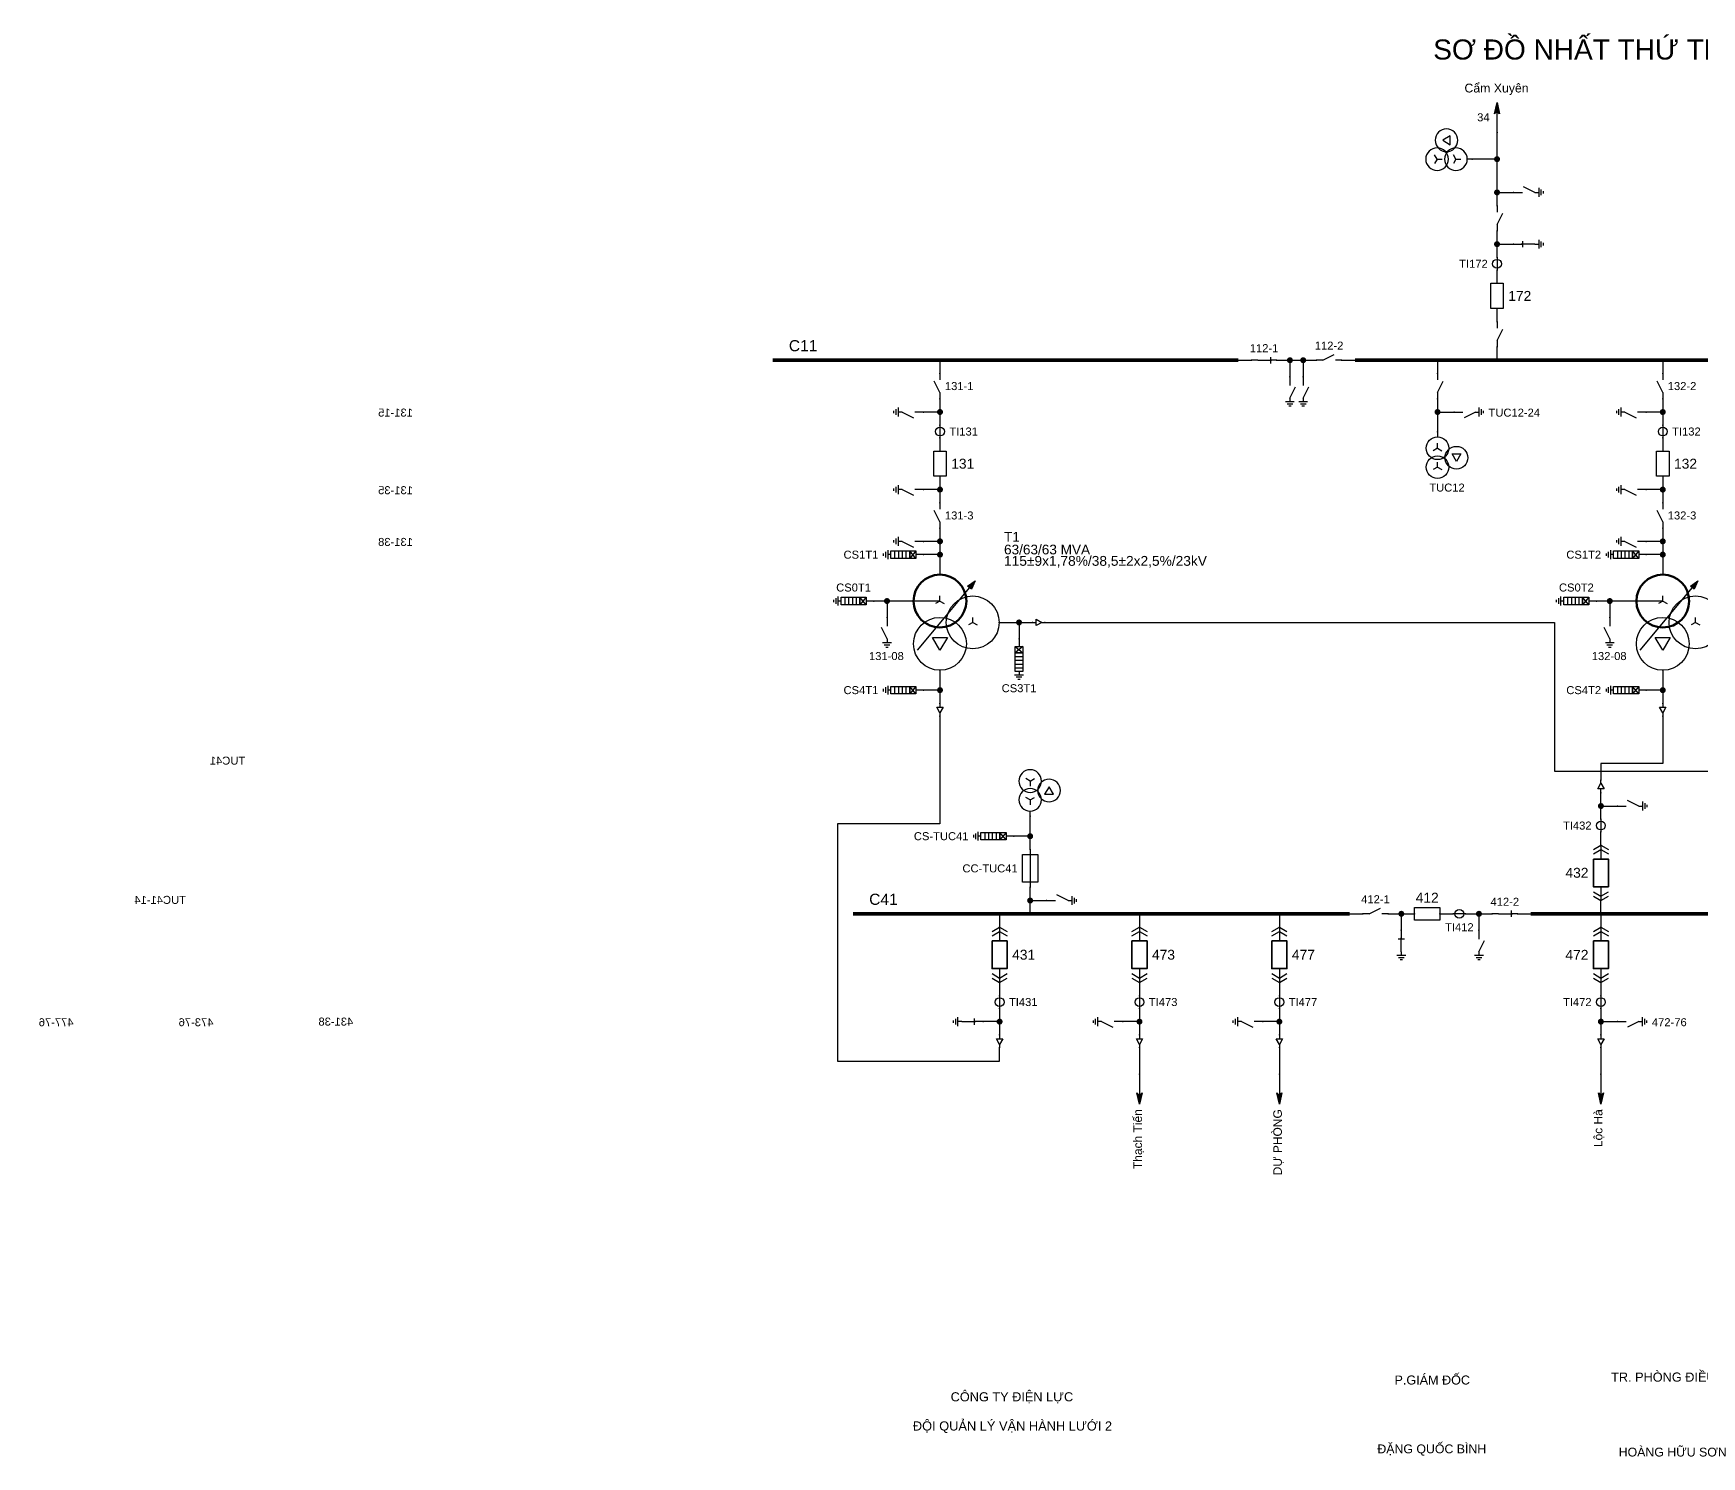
# Model space of a CAD drawing. Header units: millimetres. Extents: x -386 to 411, y 7 to 290.
# Drawn here: x -119.3 to 212.3, y 7.3 to 290.1 of the extents above; entities that cross this region are included whole.
import ezdxf

# ---------------------------------------------------------------- set-up
doc = ezdxf.new("R2010")
doc.units = ezdxf.units.MM
for name, color, linetype, lineweight in [('BUSBAR_110KV', 1, 'Continuous', 50), ('BUSBAR_22KV', 5, 'Continuous', 50), ('HV_110KV', 1, 'Continuous', 25), ('MV_22KV', 5, 'Continuous', 25), ('MV_35KV', 30, 'Continuous', 25)]:
    doc.layers.add(name, color=color, linetype=linetype, lineweight=lineweight)
doc.layers.add('SYM_PORTS', color=8, linetype='Continuous', plot=False)
doc.layers.add('TEXT', color=7, linetype='Continuous')
doc.styles.add('SLD_TEXT', font='arial.ttf')

# ---------------------------------------------------------------- blocks, each defined once
blk = doc.blocks.new('SYM_DISCONNECTOR_OPEN')
at = {"lineweight": 25}
for points in [[(0, -1.25), (-1.125, 1)], [(0, 2.5), (0, 1.25)], [(0, -1.25), (0, -2.5)]]:
    blk.add_lwpolyline(points, dxfattribs=at)
at = {"layer": 'SYM_PORTS'}
for p in [(0, 2.5), (0, -2.5)]:
    blk.add_point(p, dxfattribs=at)
blk.add_attdef('DEVICE_CODE', (1, -0.5), '', height=2)
blk = doc.blocks.new('SYM_EARTHING_SWITCH_OPEN')
at = {"lineweight": 25}
for points in [[(0, -1.25), (-1.125, 1)], [(0, 3), (0, 1.25)], [(-0.875, -2), (0.875, -2)], [(-0.5625, -2.4375), (0.5625, -2.4375)], [(-0.25, -2.875), (0.25, -2.875)], [(0, -1.25), (0, -2)]]:
    blk.add_lwpolyline(points, dxfattribs=at)
at = {"layer": 'SYM_PORTS'}
blk.add_point((0, 3), dxfattribs=at)
blk.add_attdef('DEVICE_CODE', (1.875, 0), '', height=2)
blk = doc.blocks.new('SYM_CURRENT_TRANSFORMER')
at = {"lineweight": 25}
blk.add_lwpolyline([(0, 1.25), (0, -1.25)], dxfattribs=at)
blk.add_circle((0, 0), 0.875, dxfattribs=at)
at = {"layer": 'SYM_PORTS'}
for p in [(0, 1.25), (0, -1.25)]:
    blk.add_point(p, dxfattribs=at)
blk.add_attdef('DEVICE_CODE', (1.875, -1.75), '', height=2)
at = {"flags": 1}
blk.add_attdef('RATIO', (1.875, -4.75), '', height=2, dxfattribs=at)
blk = doc.blocks.new('SYM_CIRCUIT_BREAKER')
at = {"lineweight": 25}
blk.add_lwpolyline([(-1.25, 2.5), (1.25, 2.5), (1.25, -2.5), (-1.25, -2.5)], close=True, dxfattribs=at)
at = {"layer": 'SYM_PORTS'}
for p in [(0, 2.5), (0, -2.5)]:
    blk.add_point(p, dxfattribs=at)
blk.add_attdef('DEVICE_CODE', (2.25, -0.5), '', height=2)
at = {"flags": 1}
blk.add_attdef('RATING', (2.25, -3.5), '', height=2, dxfattribs=at)
blk = doc.blocks.new('SYM_SURGE_ARRESTER')
at = {"lineweight": 25}
for points in [[(0, 4), (0, 2.5)], [(-0.75, 2.5), (0.75, 1.25)], [(0.75, 2.5), (-0.75, 1.25)], [(-0.75, 0.5), (0.75, 0.5)], [(-0.875, -3.125), (0.875, -3.125)], [(-0.75, -0.25), (0.75, -0.25)], [(-0.75, -1), (0.75, -1)], [(-0.75, -1.75), (0.75, -1.75)], [(0, -2.5), (0, -3.125)], [(-0.5625, -3.5625), (0.5625, -3.5625)], [(-0.25, -4), (0.25, -4)]]:
    blk.add_lwpolyline(points, dxfattribs=at)
for points in [[(-0.75, 2.5), (0.75, 2.5), (0.75, 1.25), (-0.75, 1.25)], [(-0.75, 1.25), (0.75, 1.25), (0.75, -2.5), (-0.75, -2.5)]]:
    blk.add_lwpolyline(points, close=True, dxfattribs=at)
at = {"layer": 'SYM_PORTS'}
blk.add_point((0, 4), dxfattribs=at)
blk.add_attdef('DEVICE_CODE', (1.875, 1), '', height=2)
blk = doc.blocks.new('SYM_TRANSFORMER_3W')
blk.add_hatch(color=7).paths.add_polyline_path([(3.75, 8.25), (3.0125, 6.575), (2.2375, 7.225)])
at = {"lineweight": 25}
for points in [[(-7.75, -5.5), (3.0125, 7.35)], [(-3.25, 4.25), (-8.5, 4.25)], [(-3.25, 4.25), (-4.1125, 3.75)], [(-3.25, 4.25), (-3.25, 5.25)], [(-3.25, 4.25), (-2.3875, 3.75)], [(3.25, 0), (2.3875, -0.5)], [(3.25, 0), (3.25, 1)], [(3.25, 0), (4.1125, -0.5)]]:
    blk.add_lwpolyline(points, dxfattribs=at)
for points in [[(3.75, 8.25), (3.0125, 6.575), (2.2375, 7.225)], [(-4.75, -3), (-1.75, -3), (-3.25, -5.5)]]:
    blk.add_lwpolyline(points, close=True, dxfattribs=at)
at = {"lineweight": 50}
blk.add_circle((-3.25, 4.25), 5.25, dxfattribs=at)
at = {"lineweight": 25}
for centre in [(3.25, 0), (-3.25, -4.25)]:
    blk.add_circle(centre, 5.25, dxfattribs=at)
at = {"layer": 'SYM_PORTS'}
for p in [(-3.25, 9.5), (-8.5, 4.25), (8.5, 0), (-3.25, -9.5)]:
    blk.add_point(p, dxfattribs=at)
blk.add_attdef('DEVICE_CODE', (9.5, 6.5), '', height=2)
at = {"flags": 1}
for tag, p in [('POWER', (9.5, 3.5)), ('VOLTAGE_RATIO', (9.5, 0.5))]:
    blk.add_attdef(tag, p, '', height=2, dxfattribs=at)
blk = doc.blocks.new('SYM_CABLE_TERMINATION')
at = {"lineweight": 25}
blk.add_lwpolyline([(-0.625, 0.5), (0.625, 0.5), (0, -0.625)], close=True, dxfattribs=at)
for points in [[(0, 1.25), (0, 0.5)], [(0, -0.625), (0, -1.25)]]:
    blk.add_lwpolyline(points, dxfattribs=at)
at = {"layer": 'SYM_PORTS'}
for p in [(0, 1.25), (0, -1.25)]:
    blk.add_point(p, dxfattribs=at)
blk = doc.blocks.new('SYM_DISCONNECTOR_CLOSED')
at = {"lineweight": 25}
for points in [[(-0.625, 1.25), (0.625, 1.25)], [(0, 2.5), (0, 1.25)], [(0, -1.25), (0, 1.5)], [(0, -1.25), (0, -2.5)]]:
    blk.add_lwpolyline(points, dxfattribs=at)
at = {"layer": 'SYM_PORTS'}
for p in [(0, 2.5), (0, -2.5)]:
    blk.add_point(p, dxfattribs=at)
blk.add_attdef('DEVICE_CODE', (1.625, -0.5), '', height=2)
blk = doc.blocks.new('SYM_EARTHING_SWITCH_CLOSED')
at = {"lineweight": 25}
for points in [[(-0.625, 1.25), (0.625, 1.25)], [(0, 3), (0, 1.25)], [(0, -1.25), (0, 1.5)], [(-0.875, -2), (0.875, -2)], [(-0.5625, -2.4375), (0.5625, -2.4375)], [(-0.25, -2.875), (0.25, -2.875)], [(0, -1.25), (0, -2)]]:
    blk.add_lwpolyline(points, dxfattribs=at)
at = {"layer": 'SYM_PORTS'}
blk.add_point((0, 3), dxfattribs=at)
blk.add_attdef('DEVICE_CODE', (1.875, 0), '', height=2)
blk = doc.blocks.new('SYM_VOLTAGE_TRANSFORMER')
at = {"lineweight": 25}
for points in [[(0, 4.625), (0, 3.625)], [(0, 1.375), (-0.8625, 0.875)], [(0, 1.375), (0, 2.375)], [(0, 1.375), (0.8625, 0.875)], [(0, -2.375), (-0.8625, -2.875)], [(0, -2.375), (0, -1.375)], [(0, -2.375), (0.8625, -2.875)]]:
    blk.add_lwpolyline(points, dxfattribs=at)
blk.add_lwpolyline([(2.875, 0.25), (4.625, 0.25), (3.75, -1.25)], close=True, dxfattribs=at)
for centre in [(0, 1.375), (3.75, -0.5), (0, -2.375)]:
    blk.add_circle(centre, 2.25, dxfattribs=at)
at = {"layer": 'SYM_PORTS'}
blk.add_point((0, 4.625), dxfattribs=at)
blk.add_attdef('DEVICE_CODE', (7, 1.625), '', height=2)
at = {"flags": 1}
blk.add_attdef('RATIO', (7, -1.375), '', height=2, dxfattribs=at)
blk = doc.blocks.new('SYM_LINE_FEEDER_ARROW')
blk.add_hatch(color=7).paths.add_polyline_path([(0, -3), (-0.5, -0.75), (0, -1.25), (0.5, -0.75)])
at = {"lineweight": 25}
blk.add_lwpolyline([(0, 3), (0, -1.25)], dxfattribs=at)
blk.add_lwpolyline([(0, -3), (-0.5, -0.75), (0, -1.25), (0.5, -0.75)], close=True, dxfattribs=at)
at = {"layer": 'SYM_PORTS'}
blk.add_point((0, 3), dxfattribs=at)
blk.add_attdef('LINE_NAME', (1.5, 0), '', height=2)
blk = doc.blocks.new('SYM_DRAWOUT_BREAKER')
at = {"lineweight": 25}
for points in [[(-1.5, 4.625), (0, 5.5), (1.5, 4.625)], [(-1.5, 3.75), (0, 4.625), (1.5, 3.75)], [(0, 5.5), (0, 2.75)], [(0, -2.75), (0, -5.5)], [(-1.5, -3.75), (0, -4.625), (1.5, -3.75)], [(-1.5, -4.625), (0, -5.5), (1.5, -4.625)]]:
    blk.add_lwpolyline(points, dxfattribs=at)
at = {"lineweight": 35}
blk.add_lwpolyline([(-1.5, 2.75), (1.5, 2.75), (1.5, -2.75), (-1.5, -2.75)], close=True, dxfattribs=at)
at = {"layer": 'SYM_PORTS'}
for p in [(0, 5.5), (0, -5.5)]:
    blk.add_point(p, dxfattribs=at)
blk.add_attdef('DEVICE_CODE', (2.5, 2.5), '', height=2)
at = {"flags": 1}
blk.add_attdef('RATING', (2.5, -0.5), '', height=2, dxfattribs=at)
blk = doc.blocks.new('SYM_FUSE_DISCONNECTOR')
at = {"lineweight": 25}
blk.add_lwpolyline([(0, 3.75), (0, -3.75)], dxfattribs=at)
blk.add_lwpolyline([(-1.5, 2.75), (1.5, 2.75), (1.5, -2.75), (-1.5, -2.75)], close=True, dxfattribs=at)
at = {"layer": 'SYM_PORTS'}
for p in [(0, 3.75), (0, -3.75)]:
    blk.add_point(p, dxfattribs=at)
blk.add_attdef('DEVICE_CODE', (2.5, 0.75), '', height=2)
at = {"flags": 1}
blk.add_attdef('RATING', (2.5, -2.25), '', height=2, dxfattribs=at)

msp = doc.modelspace()

# ---------------------------------------------------------------- hatches: boundary and pattern name
at = {"layer": 'HV_110KV'}
h = msp.add_hatch(color=7, dxfattribs=at)
edge = h.paths.add_edge_path()
edge.add_arc((171.61, 265.13), 0.6, 0, 360)
h = msp.add_hatch(color=7, dxfattribs=at)
edge = h.paths.add_edge_path()
edge.add_arc((171.61, 258.53), 0.6, 0, 360)
h = msp.add_hatch(color=7, dxfattribs=at)
edge = h.paths.add_edge_path()
edge.add_arc((171.61, 248.24), 0.6, 0, 360)
h = msp.add_hatch(color=7, dxfattribs=at)
edge = h.paths.add_edge_path()
edge.add_arc((130.45, 225.18), 0.6, 0, 360)
h = msp.add_hatch(color=7, dxfattribs=at)
edge = h.paths.add_edge_path()
edge.add_arc((133.09, 225.18), 0.6, 0, 360)
h = msp.add_hatch(color=7, dxfattribs=at)
edge = h.paths.add_edge_path()
edge.add_arc((60.9, 214.89), 0.6, 0, 360)
h = msp.add_hatch(color=7, dxfattribs=at)
edge = h.paths.add_edge_path()
edge.add_arc((159.79, 214.89), 0.6, 0, 360)
h = msp.add_hatch(color=7, dxfattribs=at)
edge = h.paths.add_edge_path()
edge.add_arc((204.55, 214.89), 0.6, 0, 360)
h = msp.add_hatch(color=7, dxfattribs=at)
edge = h.paths.add_edge_path()
edge.add_arc((60.9, 199.47), 0.6, 0, 360)
h = msp.add_hatch(color=7, dxfattribs=at)
edge = h.paths.add_edge_path()
edge.add_arc((204.55, 199.47), 0.6, 0, 360)
h = msp.add_hatch(color=7, dxfattribs=at)
edge = h.paths.add_edge_path()
edge.add_arc((60.9, 189.19), 0.6, 0, 360)
h = msp.add_hatch(color=7, dxfattribs=at)
edge = h.paths.add_edge_path()
edge.add_arc((204.55, 189.19), 0.6, 0, 360)
h = msp.add_hatch(color=7, dxfattribs=at)
edge = h.paths.add_edge_path()
edge.add_arc((60.9, 186.55), 0.6, 0, 360)
h = msp.add_hatch(color=7, dxfattribs=at)
edge = h.paths.add_edge_path()
edge.add_arc((204.55, 186.55), 0.6, 0, 360)
h = msp.add_hatch(color=7, dxfattribs=at)
edge = h.paths.add_edge_path()
edge.add_arc((50.37, 177.33), 0.6, 0, 360)
h = msp.add_hatch(color=7, dxfattribs=at)
edge = h.paths.add_edge_path()
edge.add_arc((194.02, 177.33), 0.6, 0, 360)
at = {"layer": 'MV_22KV'}
h = msp.add_hatch(color=7, dxfattribs=at)
edge = h.paths.add_edge_path()
edge.add_arc((60.9, 159.62), 0.6, 0, 360)
h = msp.add_hatch(color=7, dxfattribs=at)
edge = h.paths.add_edge_path()
edge.add_arc((204.55, 159.62), 0.6, 0, 360)
h = msp.add_hatch(color=7, dxfattribs=at)
edge = h.paths.add_edge_path()
edge.add_arc((192.26, 136.6), 0.6, 0, 360)
h = msp.add_hatch(color=7, dxfattribs=at)
edge = h.paths.add_edge_path()
edge.add_arc((78.82, 130.6), 0.6, 0, 360)
h = msp.add_hatch(color=7, dxfattribs=at)
edge = h.paths.add_edge_path()
edge.add_arc((78.82, 117.82), 0.6, 0, 360)
h = msp.add_hatch(color=7, dxfattribs=at)
edge = h.paths.add_edge_path()
edge.add_arc((152.59, 115.18), 0.6, 0, 360)
h = msp.add_hatch(color=7, dxfattribs=at)
edge = h.paths.add_edge_path()
edge.add_arc((168.02, 115.18), 0.6, 0, 360)
h = msp.add_hatch(color=7, dxfattribs=at)
edge = h.paths.add_edge_path()
edge.add_arc((72.75, 93.75), 0.6, 0, 360)
h = msp.add_hatch(color=7, dxfattribs=at)
edge = h.paths.add_edge_path()
edge.add_arc((100.55, 93.75), 0.6, 0, 360)
h = msp.add_hatch(color=7, dxfattribs=at)
edge = h.paths.add_edge_path()
edge.add_arc((128.35, 93.75), 0.6, 0, 360)
h = msp.add_hatch(color=7, dxfattribs=at)
edge = h.paths.add_edge_path()
edge.add_arc((192.26, 93.75), 0.6, 0, 360)
at = {"layer": 'MV_35KV'}
h = msp.add_hatch(color=7, dxfattribs=at)
edge = h.paths.add_edge_path()
edge.add_arc((76.61, 173.08), 0.6, 0, 360)

# ---------------------------------------------------------------- linework, layer by layer
at = {"layer": 'BUSBAR_110KV', "const_width": 0.733}
for points in [[(27.64, 225.18), (120.17, 225.18)], [(143.37, 225.18), (272.69, 225.18)]]:
    msp.add_lwpolyline(points, dxfattribs=at)
at = {"layer": 'BUSBAR_22KV', "const_width": 0.733}
for points in [[(43.62, 115.18), (142.31, 115.18)], [(178.3, 115.18), (308, 115.18)]]:
    msp.add_lwpolyline(points, dxfattribs=at)
at = {"layer": 'HV_110KV'}
for points in [[(171.61, 265.13), (171.61, 270.41)], [(171.61, 265.13), (166.7, 265.13)], [(171.61, 258.53), (171.61, 265.13)], [(171.61, 255.88), (171.61, 258.53)], [(171.61, 258.53), (174.89, 258.53)], [(171.61, 248.24), (171.61, 250.88)], [(171.61, 245.6), (171.61, 248.24)], [(171.61, 248.24), (174.89, 248.24)], [(171.61, 240.46), (171.61, 243.1)], [(171.61, 232.82), (171.61, 235.46)], [(171.61, 225.18), (171.61, 227.82)], [(60.9, 225.18), (60.9, 222.54)], [(120.17, 225.18), (122.81, 225.18)], [(127.81, 225.18), (130.45, 225.18)], [(130.45, 225.18), (130.45, 221.9)], [(130.45, 225.18), (133.09, 225.18)], [(133.09, 225.18), (133.09, 221.9)], [(133.09, 225.18), (135.73, 225.18)], [(140.73, 225.18), (143.37, 225.18)], [(159.79, 225.18), (159.79, 222.54)], [(204.55, 225.18), (204.55, 222.54)], [(60.9, 217.54), (60.9, 214.89)], [(159.79, 217.54), (159.79, 214.89)], [(204.55, 217.54), (204.55, 214.89)], [(60.9, 214.89), (57.63, 214.89)], [(60.9, 214.89), (60.9, 212.25)], [(159.79, 214.89), (163.07, 214.89)], [(159.79, 214.89), (159.79, 210.93)], [(204.55, 214.89), (201.28, 214.89)], [(204.55, 214.89), (204.55, 212.25)], [(60.9, 209.75), (60.9, 207.11)], [(204.55, 209.75), (204.55, 207.11)], [(60.9, 199.47), (57.63, 199.47)], [(60.9, 202.11), (60.9, 199.47)], [(60.9, 199.47), (60.9, 196.83)], [(204.55, 199.47), (201.28, 199.47)], [(204.55, 202.11), (204.55, 199.47)], [(204.55, 199.47), (204.55, 196.83)], [(60.9, 189.19), (57.63, 189.19)], [(60.9, 191.83), (60.9, 189.19)], [(60.9, 189.19), (60.9, 186.55)], [(204.55, 189.19), (201.28, 189.19)], [(204.55, 191.83), (204.55, 189.19)], [(204.55, 189.19), (204.55, 186.55)], [(60.9, 186.55), (57.63, 186.55)], [(60.9, 186.55), (60.9, 182.58)], [(204.55, 186.55), (201.28, 186.55)], [(204.55, 186.55), (204.55, 182.58)], [(50.37, 177.33), (47.73, 177.33)], [(55.65, 177.33), (50.37, 177.33)], [(50.37, 177.33), (50.37, 174.06)], [(194.02, 177.33), (191.38, 177.33)], [(199.3, 177.33), (194.02, 177.33)], [(194.02, 177.33), (194.02, 174.06)]]:
    msp.add_lwpolyline(points, dxfattribs=at)
at = {"layer": 'MV_22KV'}
for points in [[(60.9, 163.58), (60.9, 159.62)], [(204.55, 163.58), (204.55, 159.62)], [(60.9, 159.62), (57.63, 159.62)], [(60.9, 159.62), (60.9, 156.98)], [(204.55, 159.62), (201.28, 159.62)], [(204.55, 159.62), (204.55, 156.98)], [(60.9, 154.48), (60.9, 151.78), (60.9, 133.05), (40.5, 133.05), (40.5, 85.91), (72.75, 85.91), (72.75, 88.61)], [(204.55, 154.48), (204.55, 151.78), (204.55, 145.05), (192.26, 145.05), (192.26, 144.44), (192.26, 141.74)], [(192.26, 136.6), (192.26, 139.24)], [(192.26, 133.96), (192.26, 136.6)], [(192.26, 136.6), (195.54, 136.6)], [(78.82, 130.6), (78.82, 134.56)], [(78.82, 130.6), (75.55, 130.6)], [(78.82, 127.96), (78.82, 130.6)], [(192.26, 128.82), (192.26, 131.46)], [(78.82, 117.82), (78.82, 120.46)], [(78.82, 115.18), (78.82, 117.82)], [(78.82, 117.82), (82.1, 117.82)], [(192.26, 115.18), (192.26, 117.82)], [(72.75, 115.18), (72.75, 112.54)], [(100.55, 115.18), (100.55, 112.54)], [(128.35, 115.18), (128.35, 112.54)], [(142.31, 115.18), (144.95, 115.18)], [(149.95, 115.18), (152.59, 115.18)], [(152.59, 115.18), (152.59, 111.9)], [(152.59, 115.18), (155.23, 115.18)], [(160.23, 115.18), (162.87, 115.18)], [(165.37, 115.18), (168.02, 115.18)], [(168.02, 115.18), (168.02, 111.9)], [(168.02, 115.18), (170.66, 115.18)], [(175.66, 115.18), (178.3, 115.18)], [(192.26, 115.18), (192.26, 112.54)], [(72.75, 101.54), (72.75, 98.89)], [(100.55, 101.54), (100.55, 98.89)], [(128.35, 101.54), (128.35, 98.89)], [(192.26, 101.54), (192.26, 98.89)], [(72.75, 96.39), (72.75, 93.75)], [(100.55, 96.39), (100.55, 93.75)], [(128.35, 96.39), (128.35, 93.75)], [(192.26, 96.39), (192.26, 93.75)], [(72.75, 93.75), (69.48, 93.75)], [(72.75, 93.75), (72.75, 91.11)], [(100.55, 93.75), (97.27, 93.75)], [(100.55, 93.75), (100.55, 91.11)], [(128.35, 93.75), (125.07, 93.75)], [(128.35, 93.75), (128.35, 91.11)], [(192.26, 93.75), (195.54, 93.75)], [(192.26, 93.75), (192.26, 91.11)], [(100.55, 88.61), (100.55, 83.33)], [(128.35, 88.61), (128.35, 83.33)], [(192.26, 88.61), (192.26, 83.33)]]:
    msp.add_lwpolyline(points, dxfattribs=at)
at = {"layer": 'MV_35KV'}
for points in [[(81.76, 173.08), (84.46, 173.08), (183, 173.08), (183, 143.55), (313.5, 143.55), (313.5, 58.05), (402, 58.05), (402, 121.05), (391.5, 121.05), (391.5, 185.55), (403.5, 185.55), (403.5, 266.48), (381.18, 266.48), (378.48, 266.48)], [(72.65, 173.08), (76.61, 173.08)], [(76.61, 173.08), (76.61, 169.81)], [(76.61, 173.08), (79.26, 173.08)]]:
    msp.add_lwpolyline(points, dxfattribs=at)

# ---------------------------------------------------------------- block references
at = {"layer": 'HV_110KV', "rotation": 180}
msp.add_blockref('SYM_LINE_FEEDER_ARROW', (171.61, 273.41), dxfattribs=at)
at = {"layer": 'HV_110KV'}
ref = msp.add_blockref('SYM_VOLTAGE_TRANSFORMER', (162.07, 265.13), dxfattribs=dict(at, xscale=-1, rotation=270))
ref.add_attrib('DEVICE_CODE', 'TU172', (149.8, 266.22), dxfattribs={"layer": 'TEXT', "extrusion": (0, 0, -1), "height": 1.59, "style": 'SLD_TEXT'})
ref = msp.add_blockref('SYM_EARTHING_SWITCH_OPEN', (177.89, 258.53), dxfattribs=dict(at, xscale=-1, rotation=90))
ref.add_attrib('DEVICE_CODE', '172-76', (181.74, 257.87), dxfattribs={"layer": 'TEXT', "extrusion": (0, 0, -1), "height": 1.59, "style": 'SLD_TEXT'})
ref = msp.add_blockref('SYM_DISCONNECTOR_OPEN', (171.61, 253.38), dxfattribs=dict(at, xscale=-1))
ref.add_attrib('DEVICE_CODE', '172-7', (164.95, 252.59), dxfattribs={"layer": 'TEXT', "extrusion": (0, 0, -1), "height": 1.59, "style": 'SLD_TEXT'})
ref = msp.add_blockref('SYM_EARTHING_SWITCH_CLOSED', (177.89, 248.24), dxfattribs=dict(at, xscale=-1, rotation=90))
ref.add_attrib('DEVICE_CODE', '172-75', (181.74, 247.46), dxfattribs={"layer": 'TEXT', "extrusion": (0, 0, -1), "height": 1.59, "style": 'SLD_TEXT'})
ref = msp.add_blockref('SYM_CURRENT_TRANSFORMER', (171.61, 244.35), dxfattribs=at)
ref.add_attrib('DEVICE_CODE', 'TI172', (164.08, 243.55), dxfattribs={"layer": 'TEXT', "height": 1.59, "style": 'SLD_TEXT'})
ref = msp.add_blockref('SYM_CIRCUIT_BREAKER', (171.61, 237.96), dxfattribs=at)
ref.add_attrib('DEVICE_CODE', '172', (173.84, 236.98), dxfattribs={"layer": 'TEXT', "height": 1.962, "style": 'SLD_TEXT'})
ref = msp.add_blockref('SYM_DISCONNECTOR_OPEN', (171.61, 230.32), dxfattribs=dict(at, xscale=-1))
ref.add_attrib('DEVICE_CODE', '172-2', (164.95, 229.52), dxfattribs={"layer": 'TEXT', "extrusion": (0, 0, -1), "height": 1.59, "style": 'SLD_TEXT'})
ref = msp.add_blockref('SYM_DISCONNECTOR_OPEN', (138.23, 225.18), dxfattribs=dict(at, rotation=270))
ref.add_attrib('DEVICE_CODE', '112-2', (135.39, 227.28), dxfattribs={"layer": 'TEXT', "height": 1.59, "style": 'SLD_TEXT'})
ref = msp.add_blockref('SYM_DISCONNECTOR_CLOSED', (125.31, 225.18), dxfattribs=dict(at, rotation=270))
ref.add_attrib('DEVICE_CODE', '112-1', (122.47, 226.78), dxfattribs={"layer": 'TEXT', "height": 1.59, "style": 'SLD_TEXT'})
ref = msp.add_blockref('SYM_DISCONNECTOR_OPEN', (159.79, 220.04), dxfattribs=dict(at, xscale=-1))
ref.add_attrib('DEVICE_CODE', 'TUC12-2', (149.8, 219.24), dxfattribs={"layer": 'TEXT', "extrusion": (0, 0, -1), "height": 1.59, "style": 'SLD_TEXT'})
ref = msp.add_blockref('SYM_DISCONNECTOR_OPEN', (60.9, 220.04), dxfattribs=at)
ref.add_attrib('DEVICE_CODE', '131-1', (61.88, 219.25), dxfattribs={"layer": 'TEXT', "height": 1.59, "style": 'SLD_TEXT'})
ref = msp.add_blockref('SYM_DISCONNECTOR_OPEN', (204.55, 220.04), dxfattribs=at)
ref.add_attrib('DEVICE_CODE', '132-2', (205.54, 219.25), dxfattribs={"layer": 'TEXT', "height": 1.59, "style": 'SLD_TEXT'})
ref = msp.add_blockref('SYM_EARTHING_SWITCH_OPEN', (133.09, 218.9), dxfattribs=dict(at, xscale=-1))
ref.add_attrib('DEVICE_CODE', '112-25', (136.67, 213.45), dxfattribs={"layer": 'TEXT', "extrusion": (0, 0, -1), "height": 1.59, "style": 'SLD_TEXT'})
ref = msp.add_blockref('SYM_EARTHING_SWITCH_OPEN', (130.45, 218.9), dxfattribs=dict(at, xscale=-1))
ref.add_attrib('DEVICE_CODE', '112-15', (127.12, 213.45), dxfattribs={"layer": 'TEXT', "extrusion": (0, 0, -1), "height": 1.59, "style": 'SLD_TEXT'})
ref = msp.add_blockref('SYM_EARTHING_SWITCH_OPEN', (198.28, 214.89), dxfattribs=dict(at, xscale=-1, rotation=270))
ref.add_attrib('DEVICE_CODE', '132-25', (187.51, 213.98), dxfattribs={"layer": 'TEXT', "extrusion": (0, 0, -1), "height": 1.59, "style": 'SLD_TEXT'})
ref = msp.add_blockref('SYM_EARTHING_SWITCH_OPEN', (54.63, 214.89), dxfattribs=dict(at, xscale=-1, rotation=270))
ref.add_attrib('DEVICE_CODE', '131-15', (43.85, 213.98), dxfattribs={"layer": 'TEXT', "extrusion": (0, 0, -1), "height": 1.59, "style": 'SLD_TEXT'})
ref = msp.add_blockref('SYM_EARTHING_SWITCH_OPEN', (166.07, 214.89), dxfattribs=dict(at, rotation=90))
ref.add_attrib('DEVICE_CODE', 'TUC12-24', (169.92, 213.97), dxfattribs={"layer": 'TEXT', "height": 1.59, "style": 'SLD_TEXT'})
ref = msp.add_blockref('SYM_CURRENT_TRANSFORMER', (60.9, 211), dxfattribs=at)
ref.add_attrib('DEVICE_CODE', 'TI131', (62.76, 210.22), dxfattribs={"layer": 'TEXT', "height": 1.59, "style": 'SLD_TEXT'})
ref = msp.add_blockref('SYM_CURRENT_TRANSFORMER', (204.55, 211), dxfattribs=at)
ref.add_attrib('DEVICE_CODE', 'TI132', (206.41, 210.22), dxfattribs={"layer": 'TEXT', "height": 1.59, "style": 'SLD_TEXT'})
ref = msp.add_blockref('SYM_VOLTAGE_TRANSFORMER', (159.79, 206.31), dxfattribs=at)
ref.add_attrib('DEVICE_CODE', 'TUC12', (158.15, 199.08), dxfattribs={"layer": 'TEXT', "height": 1.59, "style": 'SLD_TEXT'})
ref = msp.add_blockref('SYM_CIRCUIT_BREAKER', (60.9, 204.61), dxfattribs=at)
ref.add_attrib('DEVICE_CODE', '131', (63.13, 203.64), dxfattribs={"layer": 'TEXT', "height": 1.963, "style": 'SLD_TEXT'})
ref = msp.add_blockref('SYM_CIRCUIT_BREAKER', (204.55, 204.61), dxfattribs=at)
ref.add_attrib('DEVICE_CODE', '132', (206.79, 203.64), dxfattribs={"layer": 'TEXT', "height": 1.963, "style": 'SLD_TEXT'})
ref = msp.add_blockref('SYM_EARTHING_SWITCH_OPEN', (198.28, 199.47), dxfattribs=dict(at, xscale=-1, rotation=270))
ref.add_attrib('DEVICE_CODE', '132-35', (187.51, 198.56), dxfattribs={"layer": 'TEXT', "extrusion": (0, 0, -1), "height": 1.59, "style": 'SLD_TEXT'})
ref = msp.add_blockref('SYM_EARTHING_SWITCH_OPEN', (54.63, 199.47), dxfattribs=dict(at, xscale=-1, rotation=270))
ref.add_attrib('DEVICE_CODE', '131-35', (43.85, 198.56), dxfattribs={"layer": 'TEXT', "extrusion": (0, 0, -1), "height": 1.59, "style": 'SLD_TEXT'})
ref = msp.add_blockref('SYM_DISCONNECTOR_OPEN', (60.9, 194.33), dxfattribs=at)
ref.add_attrib('DEVICE_CODE', '131-3', (61.88, 193.54), dxfattribs={"layer": 'TEXT', "height": 1.59, "style": 'SLD_TEXT'})
ref = msp.add_blockref('SYM_DISCONNECTOR_OPEN', (204.55, 194.33), dxfattribs=at)
ref.add_attrib('DEVICE_CODE', '132-3', (205.54, 193.54), dxfattribs={"layer": 'TEXT', "height": 1.59, "style": 'SLD_TEXT'})
ref = msp.add_blockref('SYM_EARTHING_SWITCH_OPEN', (198.28, 189.19), dxfattribs=dict(at, xscale=-1, rotation=270))
ref.add_attrib('DEVICE_CODE', '132-38', (187.51, 188.28), dxfattribs={"layer": 'TEXT', "extrusion": (0, 0, -1), "height": 1.59, "style": 'SLD_TEXT'})
ref = msp.add_blockref('SYM_EARTHING_SWITCH_OPEN', (54.63, 189.19), dxfattribs=dict(at, xscale=-1, rotation=270))
ref.add_attrib('DEVICE_CODE', '131-38', (43.85, 188.28), dxfattribs={"layer": 'TEXT', "extrusion": (0, 0, -1), "height": 1.59, "style": 'SLD_TEXT'})
ref = msp.add_blockref('SYM_TRANSFORMER_3W', (64.15, 173.08), dxfattribs=at)
ref.add_attrib('DEVICE_CODE', 'T1', (73.63, 189.14), dxfattribs={"layer": 'TEXT', "height": 1.924, "style": 'SLD_TEXT'})
ref = msp.add_blockref('SYM_TRANSFORMER_3W', (207.8, 173.08), dxfattribs=at)
ref.add_attrib('DEVICE_CODE', 'T2', (217.29, 189.14), dxfattribs={"layer": 'TEXT', "height": 1.924, "style": 'SLD_TEXT'})
ref = msp.add_blockref('SYM_SURGE_ARRESTER', (53.63, 186.55), dxfattribs=dict(at, rotation=270))
ref.add_attrib('DEVICE_CODE', 'CS1T1', (41.73, 185.75), dxfattribs={"layer": 'TEXT', "height": 1.59, "style": 'SLD_TEXT'})
ref = msp.add_blockref('SYM_SURGE_ARRESTER', (197.28, 186.55), dxfattribs=dict(at, rotation=270))
ref.add_attrib('DEVICE_CODE', 'CS1T2', (185.38, 185.75), dxfattribs={"layer": 'TEXT', "height": 1.59, "style": 'SLD_TEXT'})
ref = msp.add_blockref('SYM_SURGE_ARRESTER', (43.73, 177.33), dxfattribs=dict(at, rotation=270))
ref.add_attrib('DEVICE_CODE', 'CS0T1', (40.27, 179.22), dxfattribs={"layer": 'TEXT', "height": 1.59, "style": 'SLD_TEXT'})
ref = msp.add_blockref('SYM_SURGE_ARRESTER', (187.38, 177.33), dxfattribs=dict(at, rotation=270))
ref.add_attrib('DEVICE_CODE', 'CS0T2', (183.92, 179.22), dxfattribs={"layer": 'TEXT', "height": 1.59, "style": 'SLD_TEXT'})
ref = msp.add_blockref('SYM_EARTHING_SWITCH_OPEN', (50.37, 171.06), dxfattribs=at)
ref.add_attrib('DEVICE_CODE', '131-08', (46.79, 165.6), dxfattribs={"layer": 'TEXT', "height": 1.59, "style": 'SLD_TEXT'})
ref = msp.add_blockref('SYM_EARTHING_SWITCH_OPEN', (194.02, 171.06), dxfattribs=at)
ref.add_attrib('DEVICE_CODE', '132-08', (190.44, 165.6), dxfattribs={"layer": 'TEXT', "height": 1.59, "style": 'SLD_TEXT'})
at = {"layer": 'MV_22KV'}
ref = msp.add_blockref('SYM_SURGE_ARRESTER', (53.63, 159.62), dxfattribs=dict(at, rotation=270))
ref.add_attrib('DEVICE_CODE', 'CS4T1', (41.73, 158.83), dxfattribs={"layer": 'TEXT', "height": 1.59, "style": 'SLD_TEXT'})
ref = msp.add_blockref('SYM_SURGE_ARRESTER', (197.28, 159.62), dxfattribs=dict(at, rotation=270))
ref.add_attrib('DEVICE_CODE', 'CS4T2', (185.38, 158.83), dxfattribs={"layer": 'TEXT', "height": 1.59, "style": 'SLD_TEXT'})
for name, p in [('SYM_CABLE_TERMINATION', (60.9, 155.73)), ('SYM_CABLE_TERMINATION', (204.55, 155.73)), ('SYM_CABLE_TERMINATION', (72.75, 89.86)), ('SYM_CABLE_TERMINATION', (100.55, 89.86)), ('SYM_CABLE_TERMINATION', (128.35, 89.86)), ('SYM_CABLE_TERMINATION', (192.26, 89.86)), ('SYM_LINE_FEEDER_ARROW', (100.55, 80.33)), ('SYM_LINE_FEEDER_ARROW', (128.35, 80.33)), ('SYM_LINE_FEEDER_ARROW', (192.26, 80.33))]:
    msp.add_blockref(name, p, dxfattribs=at)
ref = msp.add_blockref('SYM_VOLTAGE_TRANSFORMER', (78.82, 139.19), dxfattribs=dict(at, xscale=-1, rotation=180))
ref.add_attrib('DEVICE_CODE', 'TUC41', (77.18, 144.82), dxfattribs={"layer": 'TEXT', "extrusion": (0, 0, -1), "height": 1.59, "style": 'SLD_TEXT'})
at = {"layer": 'MV_22KV', "rotation": 180}
msp.add_blockref('SYM_CABLE_TERMINATION', (192.26, 140.49), dxfattribs=at)
at = {"layer": 'MV_22KV'}
ref = msp.add_blockref('SYM_EARTHING_SWITCH_OPEN', (198.54, 136.6), dxfattribs=dict(at, xscale=-1, rotation=90))
ref.add_attrib('DEVICE_CODE', '432-38', (202.39, 135.94), dxfattribs={"layer": 'TEXT', "extrusion": (0, 0, -1), "height": 1.59, "style": 'SLD_TEXT'})
ref = msp.add_blockref('SYM_CURRENT_TRANSFORMER', (192.26, 132.71), dxfattribs=at)
ref.add_attrib('DEVICE_CODE', 'TI432', (184.72, 131.92), dxfattribs={"layer": 'TEXT', "height": 1.59, "style": 'SLD_TEXT'})
ref = msp.add_blockref('SYM_SURGE_ARRESTER', (71.55, 130.6), dxfattribs=dict(at, rotation=270))
ref.add_attrib('DEVICE_CODE', 'CS-TUC41', (55.71, 129.81), dxfattribs={"layer": 'TEXT', "height": 1.59, "style": 'SLD_TEXT'})
ref = msp.add_blockref('SYM_FUSE_DISCONNECTOR', (78.82, 124.21), dxfattribs=at)
ref.add_attrib('DEVICE_CODE', 'CC-TUC41', (65.36, 123.41), dxfattribs={"layer": 'TEXT', "height": 1.59, "style": 'SLD_TEXT'})
ref = msp.add_blockref('SYM_DRAWOUT_BREAKER', (192.26, 123.32), dxfattribs=at)
ref.add_attrib('DEVICE_CODE', '432', (185.21, 122.35), dxfattribs={"layer": 'TEXT', "height": 1.963, "style": 'SLD_TEXT'})
ref = msp.add_blockref('SYM_CIRCUIT_BREAKER', (157.73, 115.18), dxfattribs=dict(at, rotation=270))
ref.add_attrib('DEVICE_CODE', '412', (155.45, 117.41), dxfattribs={"layer": 'TEXT', "height": 1.962, "style": 'SLD_TEXT'})
ref = msp.add_blockref('SYM_EARTHING_SWITCH_OPEN', (85.1, 117.82), dxfattribs=dict(at, xscale=-1, rotation=90))
ref.add_attrib('DEVICE_CODE', 'TUC41-14', (88.96, 117.15), dxfattribs={"layer": 'TEXT', "extrusion": (0, 0, -1), "height": 1.59, "style": 'SLD_TEXT'})
ref = msp.add_blockref('SYM_DISCONNECTOR_OPEN', (147.45, 115.18), dxfattribs=dict(at, rotation=270))
ref.add_attrib('DEVICE_CODE', '412-1', (144.61, 117.28), dxfattribs={"layer": 'TEXT', "height": 1.59, "style": 'SLD_TEXT'})
ref = msp.add_blockref('SYM_CURRENT_TRANSFORMER', (164.12, 115.18), dxfattribs=dict(at, rotation=270))
ref.add_attrib('DEVICE_CODE', 'TI412', (161.28, 111.72), dxfattribs={"layer": 'TEXT', "height": 1.59, "style": 'SLD_TEXT'})
ref = msp.add_blockref('SYM_DISCONNECTOR_CLOSED', (173.16, 115.18), dxfattribs=dict(at, rotation=270))
ref.add_attrib('DEVICE_CODE', '412-2', (170.32, 116.78), dxfattribs={"layer": 'TEXT', "height": 1.59, "style": 'SLD_TEXT'})
ref = msp.add_blockref('SYM_EARTHING_SWITCH_OPEN', (168.02, 108.9), dxfattribs=dict(at, xscale=-1))
ref.add_attrib('DEVICE_CODE', '412-25', (164.68, 103.45), dxfattribs={"layer": 'TEXT', "extrusion": (0, 0, -1), "height": 1.59, "style": 'SLD_TEXT'})
ref = msp.add_blockref('SYM_EARTHING_SWITCH_CLOSED', (152.59, 108.9), dxfattribs=dict(at, xscale=-1))
ref.add_attrib('DEVICE_CODE', '412-15', (149.13, 103.45), dxfattribs={"layer": 'TEXT', "extrusion": (0, 0, -1), "height": 1.59, "style": 'SLD_TEXT'})
ref = msp.add_blockref('SYM_DRAWOUT_BREAKER', (72.75, 107.04), dxfattribs=at)
ref.add_attrib('DEVICE_CODE', '431', (75.24, 106.07), dxfattribs={"layer": 'TEXT', "height": 1.963, "style": 'SLD_TEXT'})
ref = msp.add_blockref('SYM_DRAWOUT_BREAKER', (100.55, 107.04), dxfattribs=at)
ref.add_attrib('DEVICE_CODE', '473', (103.03, 106.07), dxfattribs={"layer": 'TEXT', "height": 1.963, "style": 'SLD_TEXT'})
ref = msp.add_blockref('SYM_DRAWOUT_BREAKER', (128.35, 107.04), dxfattribs=at)
ref.add_attrib('DEVICE_CODE', '477', (130.83, 106.06), dxfattribs={"layer": 'TEXT', "height": 1.964, "style": 'SLD_TEXT'})
ref = msp.add_blockref('SYM_DRAWOUT_BREAKER', (192.26, 107.04), dxfattribs=at)
ref.add_attrib('DEVICE_CODE', '472', (185.21, 106.05), dxfattribs={"layer": 'TEXT', "height": 1.962, "style": 'SLD_TEXT'})
ref = msp.add_blockref('SYM_CURRENT_TRANSFORMER', (72.75, 97.64), dxfattribs=at)
ref.add_attrib('DEVICE_CODE', 'TI431', (74.61, 96.86), dxfattribs={"layer": 'TEXT', "height": 1.59, "style": 'SLD_TEXT'})
ref = msp.add_blockref('SYM_CURRENT_TRANSFORMER', (100.55, 97.64), dxfattribs=at)
ref.add_attrib('DEVICE_CODE', 'TI473', (102.41, 96.86), dxfattribs={"layer": 'TEXT', "height": 1.59, "style": 'SLD_TEXT'})
ref = msp.add_blockref('SYM_CURRENT_TRANSFORMER', (128.35, 97.64), dxfattribs=at)
ref.add_attrib('DEVICE_CODE', 'TI477', (130.2, 96.85), dxfattribs={"layer": 'TEXT', "height": 1.59, "style": 'SLD_TEXT'})
ref = msp.add_blockref('SYM_CURRENT_TRANSFORMER', (192.26, 97.64), dxfattribs=at)
ref.add_attrib('DEVICE_CODE', 'TI472', (184.72, 96.85), dxfattribs={"layer": 'TEXT', "height": 1.59, "style": 'SLD_TEXT'})
ref = msp.add_blockref('SYM_EARTHING_SWITCH_OPEN', (122.07, 93.75), dxfattribs=dict(at, xscale=-1, rotation=270))
ref.add_attrib('DEVICE_CODE', '477-76', (111.3, 92.84), dxfattribs={"layer": 'TEXT', "extrusion": (0, 0, -1), "height": 1.59, "style": 'SLD_TEXT'})
ref = msp.add_blockref('SYM_EARTHING_SWITCH_OPEN', (94.27, 93.75), dxfattribs=dict(at, xscale=-1, rotation=270))
ref.add_attrib('DEVICE_CODE', '473-76', (83.5, 92.84), dxfattribs={"layer": 'TEXT', "extrusion": (0, 0, -1), "height": 1.59, "style": 'SLD_TEXT'})
ref = msp.add_blockref('SYM_EARTHING_SWITCH_CLOSED', (66.48, 93.75), dxfattribs=dict(at, xscale=-1, rotation=270))
ref.add_attrib('DEVICE_CODE', '431-38', (55.71, 92.97), dxfattribs={"layer": 'TEXT', "extrusion": (0, 0, -1), "height": 1.59, "style": 'SLD_TEXT'})
ref = msp.add_blockref('SYM_EARTHING_SWITCH_OPEN', (198.54, 93.75), dxfattribs=dict(at, rotation=90))
ref.add_attrib('DEVICE_CODE', '472-76', (202.39, 92.84), dxfattribs={"layer": 'TEXT', "height": 1.59, "style": 'SLD_TEXT'})
at = {"layer": 'MV_35KV', "rotation": 90}
msp.add_blockref('SYM_CABLE_TERMINATION', (80.51, 173.08), dxfattribs=at)
at = {"layer": 'MV_35KV'}
ref = msp.add_blockref('SYM_SURGE_ARRESTER', (76.61, 165.81), dxfattribs=at)
ref.add_attrib('DEVICE_CODE', 'CS3T1', (73.16, 159.21), dxfattribs={"layer": 'TEXT', "height": 1.59, "style": 'SLD_TEXT'})

# ---------------------------------------------------------------- texts
at = {"layer": 'TEXT', "attachment_point": 7, "style": 'SLD_TEXT'}
for s, insert, char_height in [('SƠ ĐỒ NHẤT THỨ TRẠM 110KV CẨM MINH', (158.93, 284.05), 3.9875), ('Cẩm Xuyên', (165.14, 277.86), 1.746), ('34', (167.66, 272.63), 1.59), ('C11', (30.86, 226.93), 2.212), ('63/63/63 MVA', (73.63, 186.57), 1.9316), ('115±9x1,78%/38,5±2x2,5%/23kV', (73.63, 183.97), 1.9541), ('C41', (46.83, 116.93), 2.212), ('P.GIÁM ĐỐC', (151.23, 21.62), 1.791), ('TR. PHÒNG ĐIỀU ĐỘ', (194.28, 21.82), 1.8089), ('CÔNG TY ĐIỆN LỰC', (63.02, 17.9), 1.8102), ('ĐỘI QUẢN LÝ VẬN HÀNH LƯỚI 2', (55.51, 12), 1.8228), ('ĐẶNG QUỐC BÌNH', (147.83, 7.5), 1.7533), ('HOÀNG HỮU SƠN', (195.79, 7.32), 1.7533)]:
    msp.add_mtext(s, dxfattribs=dict(at, insert=insert, char_height=char_height))
at = {"layer": 'TEXT', "char_height": 1.702, "attachment_point": 7, "rotation": 90, "style": 'SLD_TEXT'}
for s, insert in [('Lộc Hà', (192.93, 68.82)), ('Thạch Tiến', (101.42, 64.46)), ('DỰ PHÒNG', (129.22, 63.22))]:
    msp.add_mtext(s, dxfattribs=dict(at, insert=insert))

doc.saveas('drawing.dxf')
